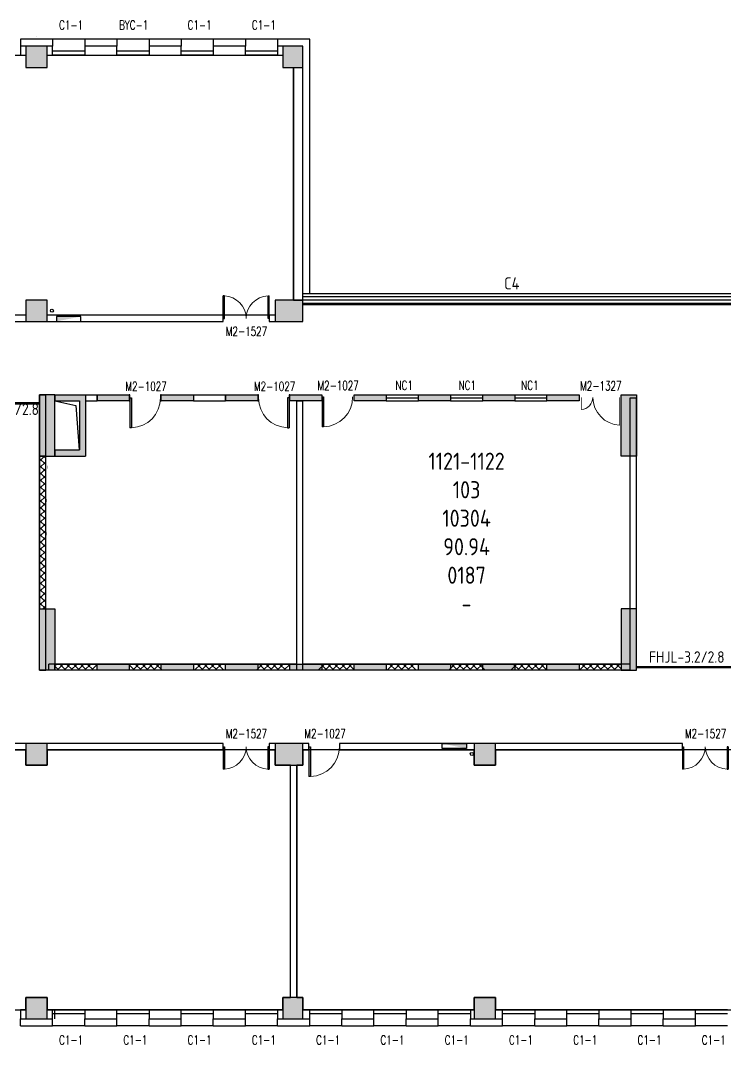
# Model space of a CAD drawing. Extents: x 1616214 to 1692011, y 310267 to 413040.
# Drawn here: x 1650450 to 1673485, y 379567 to 413040 of the extents above; entities that cross this region are included whole.
import ezdxf

# ---------------------------------------------------------------- set-up
doc = ezdxf.new("R2010")
doc.units = 0
doc.header["$LTSCALE"] = 1000
doc.header["$MEASUREMENT"] = 0
for name, color, linetype in [('body', 30, 'Continuous'), ('RM', 4, 'Continuous'), ('RM$', 5, 'Continuous'), ('RM$TXT', 5, 'Continuous'), ('消防', 222, 'Continuous')]:
    doc.layers.add(name, color=color, linetype=linetype)
doc.layers.get('0').freeze()
doc.styles.add('-宋体', font='GBENOR.shx', dxfattribs={"bigfont": 'GBCBIG.shx'})
doc.styles.add('_TCH_WINDOW', font='txt.shx', dxfattribs={"height": 3.5, "bigfont": 'hztxt.shx'})
doc.styles.get("Standard").update_dxf_attribs({"font": 'gbenor.shx', "bigfont": 'gbcbig.shx'})

# ---------------------------------------------------------------- blocks, each defined once
blk = doc.blocks.new('cde')
at = {"layer": '消防'}
blk.add_hatch(color=256, dxfattribs=at).paths.add_polyline_path([(-873427, -271674), (-874227, -271674), (-873427, -271834)])
blk.add_lwpolyline([(-874227, -271674), (-873427, -271674), (-873427, -271834), (-874227, -271834)], close=True, dxfattribs=at)
blk = doc.blocks.new('frr')
at = {"layer": 'body', "style": '_TCH_WINDOW', "width": 0.705882}
blk.add_text('NC1', height=297.5, dxfattribs=at).set_placement((1044505, 455490))
blk = doc.blocks.new('$WINLIB2D$00000004')
for p, q in [((-0.5, 0.5), (0.5, 0.5)), ((-0.5, 0.241), (0.5, 0.241)), ((-0.5, -0.5), (0.5, -0.5))]:
    blk.add_line(p, q)
blk = doc.blocks.new('$DorLib2D$00000002')
for p, q in [((-0.5, 0), (-0.5, 0.4875)), ((-0.475, 0.4875), (-0.5, 0.4875)), ((-0.475, 0), (-0.475, 0.4875)), ((0.475, 0), (0.475, 0.4875)), ((0.475, 0.4875), (0.5, 0.4875)), ((0.5, 0), (0.5, 0.4875)), ((-0.5, 0), (-0.475, 0)), ((0.5, 0), (0.475, 0))]:
    blk.add_line(p, q)
at = {"lineweight": 13}
for centre, start, end in [((-0.4875, 0), 0, 88.53072), ((0.4875, 0), 91.46928, 180)]:
    blk.add_arc(centre, 0.4875, start, end, dxfattribs=at)
blk = doc.blocks.new('$DorLib2D$00000001')
for p, q in [((0.45, 0.975), (0.5, 0.975)), ((0.45, 0), (0.45, 0.975)), ((0.5, 0), (0.5, 0.975)), ((0.5, 0), (0.45, 0))]:
    blk.add_line(p, q)
at = {"lineweight": 13}
blk.add_arc((0.475, 0), 0.975, 91.4693, 180, dxfattribs=at)
blk = doc.blocks.new('$DorLib2D$00000025')
at = {"const_width": 0.02}
for points in [[(0.481, -0.001), (0.481, 0.691)], [(-0.481, 0.001), (-0.481, 0.308)]]:
    blk.add_lwpolyline(points, dxfattribs=at)
at = {"lineweight": 13}
for centre, radius, start, end in [((0.505, -0.002), 0.699, 91.9397, 179.7238), ((-0.501, 0.003), 0.307, 359.7899, 85.7508)]:
    blk.add_arc(centre, radius, start, end, dxfattribs=at)

msp = doc.modelspace()

# ---------------------------------------------------------------- hatches: boundary and pattern name
at = {"layer": 'body'}
for points in [[(1650625, 411503), (1651325, 411503), (1651325, 412203), (1650625, 412203)], [(1659025, 411503), (1659675, 411503), (1659675, 412203), (1659025, 412203)], [(1650625, 403203), (1651325, 403203), (1651325, 403903), (1650625, 403903)], [(1658775, 403203), (1659675, 403203), (1659675, 403903), (1658775, 403903)], [(1651575, 400803), (1651075, 400803), (1651075, 398803), (1651575, 398803)], [(1651575, 400603), (1652375, 400603), (1652575, 400803), (1651575, 400803)], [(1652575, 400803), (1652375, 400603), (1652375, 399003), (1652575, 398803)], [(1652951, 400803), (1654001, 400803), (1654001, 400603), (1652951, 400603)], [(1655051, 400803), (1656101, 400803), (1656101, 400603), (1655051, 400603)], [(1657151, 400803), (1658201, 400803), (1658201, 400603), (1657151, 400603)], [(1659251, 400803), (1660301, 400803), (1660301, 400603), (1659251, 400603)], [(1661351, 400803), (1662401, 400803), (1662401, 400603), (1661351, 400603)], [(1663451, 400803), (1664501, 400803), (1664501, 400603), (1663451, 400603)], [(1665551, 400803), (1666601, 400803), (1666601, 400603), (1665551, 400603)], [(1667651, 400803), (1668701, 400803), (1668701, 400603), (1667651, 400603)], [(1670075, 400803), (1670575, 400803), (1670575, 398803), (1670075, 398803)], [(1651575, 398803), (1652575, 398803), (1652375, 399003), (1651575, 399003)], [(1651575, 391803), (1651075, 391803), (1651075, 393803), (1651575, 393803)], [(1670075, 391803), (1670575, 391803), (1670575, 393803), (1670075, 393803)], [(1652951, 392003), (1654001, 392003), (1654001, 391803), (1652951, 391803)], [(1655051, 392003), (1656101, 392003), (1656101, 391803), (1655051, 391803)], [(1657151, 392003), (1658201, 392003), (1658201, 391803), (1657151, 391803)], [(1659251, 392003), (1660301, 392003), (1660301, 391803), (1659251, 391803)], [(1661351, 392003), (1662401, 392003), (1662401, 391803), (1661351, 391803)], [(1663451, 392003), (1664501, 392003), (1664501, 391803), (1663451, 391803)], [(1665551, 392003), (1666601, 392003), (1666601, 391803), (1665551, 391803)], [(1667651, 392003), (1668701, 392003), (1668701, 391803), (1667651, 391803)], [(1650625, 388703), (1651325, 388703), (1651325, 389403), (1650625, 389403)], [(1658775, 388703), (1659675, 388703), (1659675, 389403), (1658775, 389403)], [(1665275, 388703), (1665975, 388703), (1665975, 389403), (1665275, 389403)], [(1650625, 380403), (1651325, 380403), (1651325, 381103), (1650625, 381103)], [(1659025, 380403), (1659675, 380403), (1659675, 381103), (1659025, 381103)], [(1665275, 380403), (1665975, 380403), (1665975, 381103), (1665275, 381103)]]:
    msp.add_hatch(color=256, dxfattribs=at).paths.add_polyline_path(points)
h = msp.add_hatch(dxfattribs=at)
h.set_pattern_fill('ANSI37', color=256, scale=100, style=0)
h.set_pattern_definition([(45, (1697139.13, 726909.05), (-112.2532, 112.2532), []), (135, (1697139.13, 726909.05), (-112.2532, -112.2532), [])])
h.paths.add_polyline_path([(1651275, 398803), (1651075, 398803), (1651075, 393803), (1651275, 393803)])

# ---------------------------------------------------------------- linework, layer by layer
for p, q in [((1650975, 412428), (1650450, 412428)), ((1650450, 412428), (1650450, 412203)), ((1650975, 412503), (1650975, 412503)), ((1651500, 412428), (1650975, 412428)), ((1651500, 412428), (1651500, 412203)), ((1653600, 412428), (1652550, 412428)), ((1652550, 412428), (1652550, 412203)), ((1653600, 412428), (1653600, 412203)), ((1655700, 412428), (1654650, 412428)), ((1654650, 412428), (1654650, 412203)), ((1655700, 412428), (1655700, 412203)), ((1657800, 412428), (1656750, 412428)), ((1656750, 412428), (1656750, 412203)), ((1657800, 412428), (1657800, 412203)), ((1659900, 412428), (1658850, 412428)), ((1658850, 412428), (1658850, 412203)), ((1659900, 404103), (1659900, 412428)), ((1650625, 412203), (1650450, 412203)), ((1650450, 412203), (1650450, 411903)), ((1651325, 412203), (1650625, 412203)), ((1650625, 412203), (1650625, 411503)), ((1651500, 412203), (1651325, 412203)), ((1651325, 411503), (1651325, 412203)), ((1651500, 411903), (1651500, 412203)), ((1653600, 412203), (1652550, 412203)), ((1652550, 412203), (1652550, 411903)), ((1653600, 411903), (1653600, 412203)), ((1655700, 412203), (1654650, 412203)), ((1654650, 412203), (1654650, 411903)), ((1655700, 411903), (1655700, 412203)), ((1657800, 412203), (1656750, 412203)), ((1656750, 412203), (1656750, 411903)), ((1657800, 411903), (1657800, 412203)), ((1659025, 412203), (1658850, 412203)), ((1658850, 412203), (1658850, 411903)), ((1659675, 412203), (1659025, 412203)), ((1659025, 412203), (1659025, 411503)), ((1659675, 411503), (1659675, 412203)), ((1650450, 411903), (1650625, 411903)), ((1651325, 411903), (1651500, 411903)), ((1652550, 411903), (1653600, 411903)), ((1654650, 411903), (1655700, 411903)), ((1656750, 411903), (1657800, 411903)), ((1658850, 411903), (1659025, 411903)), ((1650625, 411503), (1651325, 411503)), ((1659025, 411503), (1659675, 411503)), ((1659375, 403903), (1659375, 411503)), ((1659675, 403903), (1659675, 411503)), ((1673775, 404103), (1659675, 404103)), ((1651325, 403903), (1650625, 403903)), ((1650625, 403903), (1650625, 403203)), ((1651325, 403203), (1651325, 403903)), ((1659675, 403903), (1658775, 403903)), ((1658775, 403903), (1658775, 403203)), ((1659375, 403903), (1659675, 403903)), ((1673775, 404003), (1659675, 404003)), ((1673775, 403903), (1659675, 403903)), ((1659675, 403203), (1659675, 403903)), ((1659675, 403803), (1674075, 403803)), ((1659675, 403753), (1674075, 403753)), ((1650625, 403403), (1648075, 403403)), ((1657075, 403403), (1651325, 403403)), ((1657075, 403203), (1657075, 403403)), ((1658775, 403403), (1658575, 403403)), ((1658575, 403403), (1658575, 403203)), ((1648075, 403203), (1650625, 403203)), ((1650625, 403203), (1651325, 403203)), ((1651325, 403203), (1657075, 403203)), ((1658575, 403203), (1658775, 403203)), ((1658775, 403203), (1659675, 403203)), ((1651075, 391803), (1651075, 400803)), ((1651075, 400803), (1651275, 400803)), ((1651275, 391803), (1651275, 400803)), ((1651575, 400803), (1652575, 400803)), ((1651575, 400803), (1651575, 400603)), ((1652575, 400803), (1652575, 398803)), ((1652575, 400803), (1652951, 400803)), ((1652951, 400803), (1652951, 400603)), ((1654026, 400803), (1654001, 400803)), ((1654001, 400803), (1654001, 400603)), ((1654026, 400603), (1654026, 400803)), ((1655051, 400803), (1655026, 400803)), ((1655026, 400803), (1655026, 400603)), ((1655051, 400603), (1655051, 400803)), ((1656101, 400803), (1657151, 400803)), ((1656101, 400803), (1656101, 400603)), ((1657151, 400803), (1657151, 400603)), ((1658226, 400803), (1658201, 400803)), ((1658201, 400803), (1658201, 400603)), ((1658226, 400603), (1658226, 400803)), ((1659251, 400803), (1659226, 400803)), ((1659226, 400803), (1659226, 400603)), ((1659251, 400603), (1659251, 400803)), ((1662401, 400803), (1663451, 400803)), ((1662401, 400703), (1663451, 400703)), ((1664501, 400803), (1665551, 400803)), ((1664501, 400703), (1665551, 400703)), ((1666601, 400803), (1667651, 400803)), ((1666601, 400703), (1667651, 400703)), ((1670375, 391803), (1670375, 400703)), ((1670375, 400703), (1670575, 400703)), ((1670575, 391803), (1670575, 400703)), ((1651575, 400603), (1652254, 400455)), ((1651575, 400603), (1652375, 400603)), ((1652254, 400455), (1652369, 399003)), ((1652375, 400603), (1652375, 399003)), ((1652575, 400603), (1652951, 400603)), ((1654001, 400603), (1654026, 400603)), ((1655026, 400603), (1655051, 400603)), ((1656101, 400603), (1657151, 400603)), ((1658201, 400603), (1658226, 400603)), ((1659226, 400603), (1659251, 400603)), ((1659475, 392003), (1659475, 400603)), ((1659475, 400603), (1659675, 400603)), ((1659675, 392003), (1659675, 400603)), ((1662401, 400603), (1663451, 400603)), ((1664501, 400603), (1665551, 400603)), ((1666601, 400603), (1667651, 400603)), ((1651575, 399003), (1652375, 399003)), ((1651575, 399003), (1651575, 398803)), ((1651575, 398803), (1652575, 398803)), ((1659476, 392003), (1651376, 392003)), ((1651376, 391803), (1651376, 392003)), ((1651576, 391956), (1651624, 392003)), ((1651648, 391803), (1651848, 392003)), ((1651932, 391803), (1651732, 392003)), ((1651873, 391803), (1652073, 392003)), ((1652157, 391803), (1651957, 392003)), ((1652097, 391803), (1652297, 392003)), ((1652381, 391803), (1652181, 392003)), ((1652322, 391803), (1652522, 392003)), ((1652606, 391803), (1652406, 392003)), ((1652546, 391803), (1652746, 392003)), ((1652830, 391803), (1652630, 392003)), ((1652771, 391803), (1652971, 392003)), ((1654177, 391803), (1653977, 392003)), ((1654118, 391803), (1654318, 392003)), ((1654402, 391803), (1654202, 392003)), ((1654342, 391803), (1654542, 392003)), ((1654626, 391803), (1654426, 392003)), ((1654567, 391803), (1654767, 392003)), ((1654851, 391803), (1654651, 392003)), ((1654791, 391803), (1654991, 392003)), ((1655075, 391803), (1654875, 392003)), ((1656138, 391803), (1656338, 392003)), ((1656423, 391803), (1656223, 392003)), ((1656363, 391803), (1656563, 392003)), ((1656647, 391803), (1656447, 392003)), ((1656587, 391803), (1656787, 392003)), ((1656872, 391803), (1656672, 392003)), ((1656812, 391803), (1657012, 392003)), ((1657096, 391803), (1656896, 392003)), ((1658159, 391803), (1658359, 392003)), ((1658443, 391803), (1658243, 392003)), ((1658383, 391803), (1658583, 392003)), ((1658668, 391803), (1658468, 392003)), ((1658608, 391803), (1658808, 392003)), ((1658892, 391803), (1658692, 392003)), ((1658832, 391803), (1659032, 392003)), ((1659117, 391803), (1658917, 392003)), ((1659057, 391803), (1659257, 392003)), ((1659475, 392003), (1659675, 392003)), ((1659476, 391803), (1659476, 392003)), ((1670375, 392003), (1659676, 392003)), ((1659676, 391803), (1659676, 392003)), ((1660179, 391803), (1660379, 392003)), ((1660464, 391803), (1660264, 392003)), ((1660404, 391803), (1660604, 392003)), ((1660688, 391803), (1660488, 392003)), ((1660628, 391803), (1660828, 392003)), ((1660913, 391803), (1660713, 392003)), ((1660853, 391803), (1661053, 392003)), ((1661137, 391803), (1660937, 392003)), ((1661078, 391803), (1661278, 392003)), ((1661362, 391803), (1661162, 392003)), ((1662425, 391803), (1662625, 392003)), ((1662709, 391803), (1662509, 392003)), ((1662649, 391803), (1662849, 392003)), ((1662933, 391803), (1662733, 392003)), ((1662874, 391803), (1663074, 392003)), ((1663158, 391803), (1662958, 392003)), ((1663098, 391803), (1663298, 392003)), ((1663382, 391803), (1663182, 392003)), ((1664445, 391803), (1664645, 392003)), ((1664729, 391803), (1664529, 392003)), ((1664670, 391803), (1664870, 392003)), ((1664954, 391803), (1664754, 392003)), ((1664894, 391803), (1665094, 392003)), ((1665178, 391803), (1664978, 392003)), ((1665119, 391803), (1665319, 392003)), ((1665403, 391803), (1665203, 392003)), ((1665343, 391803), (1665543, 392003)), ((1665627, 391803), (1665427, 392003)), ((1666466, 391803), (1666666, 392003)), ((1666750, 391803), (1666550, 392003)), ((1666690, 391803), (1666890, 392003)), ((1666974, 391803), (1666774, 392003)), ((1666915, 391803), (1667115, 392003)), ((1667199, 391803), (1666999, 392003)), ((1667139, 391803), (1667339, 392003)), ((1667423, 391803), (1667223, 392003)), ((1667364, 391803), (1667564, 392003)), ((1667648, 391803), (1667448, 392003)), ((1668711, 391803), (1668911, 392003)), ((1668995, 391803), (1668795, 392003)), ((1668935, 391803), (1669135, 392003)), ((1669219, 391803), (1669019, 392003)), ((1669160, 391803), (1669360, 392003)), ((1669444, 391803), (1669244, 392003)), ((1669384, 391803), (1669584, 392003)), ((1669668, 391803), (1669468, 392003)), ((1669609, 391803), (1669809, 392003)), ((1669893, 391803), (1669693, 392003)), ((1669833, 391803), (1670033, 392003)), ((1670076, 391845), (1669917, 392003)), ((1651075, 391803), (1651275, 391803)), ((1659476, 391803), (1651376, 391803)), ((1651708, 391803), (1651576, 391935)), ((1670375, 391803), (1659676, 391803)), ((1670058, 391803), (1670076, 391822)), ((1670375, 391803), (1670575, 391803)), ((1650625, 389403), (1644125, 389403)), ((1651325, 389403), (1650625, 389403)), ((1650625, 389403), (1650625, 388703)), ((1657074, 389403), (1651325, 389403)), ((1651325, 388703), (1651325, 389403)), ((1657074, 389203), (1657074, 389403)), ((1658775, 389403), (1658574, 389403)), ((1658574, 389403), (1658574, 389203)), ((1659675, 389403), (1658775, 389403)), ((1658775, 389403), (1658775, 388703)), ((1659675, 388703), (1659675, 389403)), ((1659875, 389403), (1659675, 389403)), ((1659875, 389203), (1659875, 389403)), ((1665275, 389403), (1660875, 389403)), ((1660875, 389403), (1660875, 389203)), ((1665975, 389403), (1665275, 389403)), ((1665275, 389403), (1665275, 388703)), ((1672075, 389403), (1665975, 389403)), ((1665975, 388703), (1665975, 389403)), ((1672075, 389203), (1672075, 389403)), ((1644125, 389203), (1650625, 389203)), ((1651325, 389203), (1657074, 389203)), ((1658574, 389203), (1658775, 389203)), ((1659675, 389203), (1659875, 389203)), ((1660875, 389203), (1665275, 389203)), ((1665975, 389203), (1672075, 389203)), ((1650625, 388703), (1651325, 388703)), ((1658775, 388703), (1659675, 388703)), ((1659275, 381103), (1659275, 388703)), ((1659475, 381103), (1659475, 388703)), ((1665275, 388703), (1665975, 388703)), ((1651325, 381103), (1650625, 381103)), ((1650625, 381103), (1650625, 380403)), ((1651325, 380403), (1651325, 381103)), ((1659675, 381103), (1659025, 381103)), ((1659025, 381103), (1659025, 380403)), ((1659675, 380403), (1659675, 381103)), ((1665975, 381103), (1665275, 381103)), ((1665275, 381103), (1665275, 380403)), ((1665975, 380403), (1665975, 381103)), ((1650625, 380703), (1650450, 380703)), ((1650450, 380703), (1650450, 380403)), ((1651500, 380703), (1651325, 380703)), ((1651500, 380403), (1651500, 380703)), ((1651575, 380703), (1651575, 380703)), ((1651575, 380403), (1651575, 380703)), ((1653600, 380703), (1652550, 380703)), ((1652550, 380703), (1652550, 380403)), ((1653600, 380403), (1653600, 380703)), ((1655700, 380703), (1654650, 380703)), ((1654650, 380703), (1654650, 380403)), ((1655700, 380403), (1655700, 380703)), ((1657800, 380703), (1656750, 380703)), ((1656750, 380703), (1656750, 380403)), ((1657800, 380403), (1657800, 380703)), ((1659025, 380703), (1658850, 380703)), ((1658850, 380703), (1658850, 380403)), ((1659900, 380703), (1659675, 380703)), ((1659900, 380403), (1659900, 380703)), ((1662000, 380703), (1660950, 380703)), ((1660950, 380703), (1660950, 380403)), ((1662000, 380403), (1662000, 380703)), ((1664100, 380703), (1663050, 380703)), ((1663050, 380703), (1663050, 380403)), ((1664100, 380403), (1664100, 380703)), ((1665275, 380703), (1665150, 380703)), ((1665150, 380703), (1665150, 380403)), ((1666200, 380703), (1665975, 380703)), ((1666200, 380403), (1666200, 380703)), ((1668300, 380703), (1667250, 380703)), ((1667250, 380703), (1667250, 380403)), ((1668300, 380403), (1668300, 380703)), ((1670400, 380703), (1669350, 380703)), ((1669350, 380703), (1669350, 380403)), ((1670400, 380403), (1670400, 380703)), ((1672500, 380703), (1671450, 380703)), ((1671450, 380703), (1671450, 380403)), ((1672500, 380403), (1672500, 380703)), ((1650450, 380403), (1650625, 380403)), ((1650450, 380178), (1650450, 380403)), ((1650625, 380403), (1651325, 380403)), ((1651325, 380403), (1651500, 380403)), ((1651500, 380178), (1651500, 380403)), ((1651575, 380403), (1651575, 380403)), ((1652550, 380403), (1653600, 380403)), ((1652550, 380178), (1652550, 380403)), ((1653600, 380178), (1653600, 380403)), ((1654650, 380403), (1655700, 380403)), ((1654650, 380178), (1654650, 380403)), ((1655700, 380178), (1655700, 380403)), ((1656750, 380403), (1657800, 380403)), ((1656750, 380178), (1656750, 380403)), ((1657800, 380178), (1657800, 380403)), ((1658850, 380403), (1659025, 380403)), ((1658850, 380178), (1658850, 380403)), ((1659025, 380403), (1659675, 380403)), ((1659675, 380403), (1659900, 380403)), ((1659900, 380178), (1659900, 380403)), ((1660950, 380403), (1662000, 380403)), ((1660950, 380178), (1660950, 380403)), ((1662000, 380178), (1662000, 380403)), ((1663050, 380403), (1664100, 380403)), ((1663050, 380178), (1663050, 380403)), ((1664100, 380178), (1664100, 380403)), ((1665150, 380403), (1665275, 380403)), ((1665150, 380178), (1665150, 380403)), ((1665275, 380403), (1665975, 380403)), ((1665975, 380403), (1666200, 380403)), ((1666200, 380178), (1666200, 380403)), ((1667250, 380403), (1668300, 380403)), ((1667250, 380178), (1667250, 380403)), ((1668300, 380178), (1668300, 380403)), ((1669350, 380403), (1670400, 380403)), ((1669350, 380178), (1669350, 380403)), ((1670400, 380178), (1670400, 380403)), ((1671450, 380403), (1672500, 380403)), ((1671450, 380178), (1671450, 380403)), ((1672500, 380178), (1672500, 380403)), ((1650450, 380178), (1650975, 380178)), ((1650975, 380178), (1651500, 380178)), ((1652550, 380178), (1653600, 380178)), ((1654650, 380178), (1655700, 380178)), ((1656750, 380178), (1657800, 380178)), ((1658850, 380178), (1659375, 380178)), ((1659075, 380178), (1659900, 380178)), ((1660950, 380178), (1662000, 380178)), ((1663050, 380178), (1664100, 380178)), ((1665150, 380178), (1665825, 380178)), ((1665825, 380178), (1666200, 380178)), ((1667250, 380178), (1668300, 380178)), ((1669350, 380178), (1670400, 380178)), ((1671450, 380178), (1672500, 380178))]:
    msp.add_line(p, q, dxfattribs=at)
for points in [[(1651575, 400803), (1651075, 400803), (1651075, 398803), (1651575, 398803)], [(1652951, 400803), (1654001, 400803), (1654001, 400603), (1652951, 400603)], [(1655051, 400803), (1656101, 400803), (1656101, 400603), (1655051, 400603)], [(1657151, 400803), (1658201, 400803), (1658201, 400603), (1657151, 400603)], [(1659251, 400803), (1660301, 400803), (1660301, 400603), (1659251, 400603)], [(1661351, 400803), (1662401, 400803), (1662401, 400603), (1661351, 400603)], [(1663451, 400803), (1664501, 400803), (1664501, 400603), (1663451, 400603)], [(1665551, 400803), (1666601, 400803), (1666601, 400603), (1665551, 400603)], [(1667651, 400803), (1668701, 400803), (1668701, 400603), (1667651, 400603)], [(1670075, 400803), (1670575, 400803), (1670575, 398803), (1670075, 398803)], [(1651275, 398803), (1651075, 398803), (1651075, 393803), (1651275, 393803)], [(1651575, 391803), (1651075, 391803), (1651075, 393803), (1651575, 393803)], [(1670075, 391803), (1670575, 391803), (1670575, 393803), (1670075, 393803)], [(1651576, 392003), (1670076, 392003), (1670076, 391803), (1651576, 391803)], [(1652951, 392003), (1654001, 392003), (1654001, 391803), (1652951, 391803)], [(1655051, 392003), (1656101, 392003), (1656101, 391803), (1655051, 391803)], [(1657151, 392003), (1658201, 392003), (1658201, 391803), (1657151, 391803)], [(1659251, 392003), (1660301, 392003), (1660301, 391803), (1659251, 391803)], [(1661351, 392003), (1662401, 392003), (1662401, 391803), (1661351, 391803)], [(1663451, 392003), (1664501, 392003), (1664501, 391803), (1663451, 391803)], [(1665551, 392003), (1666601, 392003), (1666601, 391803), (1665551, 391803)], [(1667651, 392003), (1668701, 392003), (1668701, 391803), (1667651, 391803)]]:
    msp.add_lwpolyline(points, close=True, dxfattribs=at)
at = {"layer": 'RM'}
for points in [[(1646875, 411903), (1650625, 411903), (1650625, 411503), (1651325, 411503), (1651325, 411903), (1659025, 411903), (1659025, 411503), (1659375, 411503), (1659375, 403903), (1658775, 403903), (1658775, 403403), (1651325, 403403), (1651325, 403903), (1650625, 403903), (1650625, 403403), (1646875, 403403)], [(1659275, 388703), (1658775, 388703), (1658775, 389203), (1651325, 389203), (1651325, 388703), (1650625, 388703), (1650625, 389203), (1642925, 389203), (1642925, 388703), (1642675, 388703), (1642675, 381103), (1642925, 381103), (1642925, 380703), (1650625, 380703), (1650625, 381103), (1651325, 381103), (1651325, 380703), (1659025, 380703), (1659025, 381103), (1659275, 381103)], [(1659675, 388703), (1659475, 388703), (1659475, 381103), (1659675, 381103), (1659675, 380703), (1665275, 380703), (1665275, 381103), (1665975, 381103), (1665975, 380703), (1673775, 380703), (1673775, 389203), (1665975, 389203), (1665975, 388703), (1665275, 388703), (1665275, 389203), (1659675, 389203)]]:
    msp.add_lwpolyline(points, close=True, dxfattribs=at)
at = {"layer": 'RM', "const_width": 1}
msp.add_lwpolyline([(1652575, 400603), (1652575, 398803), (1651325, 398803), (1651275, 393803), (1651575, 393803), (1651576, 392003), (1659476, 392003), (1659475, 400603)], close=True, dxfattribs=at)
at = {"layer": 'RM$', "const_width": 1}
msp.add_lwpolyline([(1659675, 400603), (1659675, 392003), (1670076, 392003), (1670076, 393803), (1670375, 393803), (1670375, 398803), (1670075, 398803), (1670075, 400603)], close=True, dxfattribs=at)
at = {"layer": '消防', "const_width": 80}
for points in [[(1648475, 400526), (1651075, 400526)], [(1670575, 391903), (1673775, 391903)]]:
    msp.add_lwpolyline(points, dxfattribs=at)
at = {"layer": '消防', "linetype": 'Continuous'}
for centre in [(1651475, 403553), (1665197, 389064)]:
    msp.add_circle(centre, 50, dxfattribs=at)

# ---------------------------------------------------------------- block references
at = {"layer": 'body'}
ref = msp.add_blockref('$WINLIB2D$00000004', (1652025, 412166), dxfattribs=dict(at, xscale=1050, yscale=525, zscale=1050, rotation=180))
ref.add_attrib('A', 'C1-1', (1651710, 412742), dxfattribs={"height": 297.5, "style": '_TCH_WINDOW', "width": 0.705882})
ref = msp.add_blockref('$WINLIB2D$00000004', (1654125, 412166), dxfattribs=dict(at, xscale=1050, yscale=525, zscale=1050, rotation=180))
ref.add_attrib('A', 'BYC-1', (1653670, 412742), dxfattribs={"height": 297.5, "style": '_TCH_WINDOW', "width": 0.705882})
ref = msp.add_blockref('$WINLIB2D$00000004', (1656225, 412166), dxfattribs=dict(at, xscale=1050, yscale=525, zscale=1050, rotation=180))
ref.add_attrib('A', 'C1-1', (1655910, 412742), dxfattribs={"height": 297.5, "style": '_TCH_WINDOW', "width": 0.705882})
ref = msp.add_blockref('$WINLIB2D$00000004', (1658325, 412166), dxfattribs=dict(at, xscale=1050, yscale=525, zscale=1050, rotation=180))
ref.add_attrib('A', 'C1-1', (1658010, 412742), dxfattribs={"height": 297.5, "style": '_TCH_WINDOW', "width": 0.705882})
ref = msp.add_blockref('$DorLib2D$00000002', (1657825, 403303), dxfattribs=dict(at, xscale=1500, yscale=1500, zscale=1500))
ref.add_attrib('A', 'M2-1527', (1657160, 402730), dxfattribs={"height": 297.5, "style": '_TCH_WINDOW', "width": 0.705882})
ref = msp.add_blockref('$DorLib2D$00000001', (1654526, 400703), dxfattribs=dict(at, xscale=-1000, yscale=-1000, zscale=-1000, rotation=359.9999999956045))
ref.add_attrib('A', 'M2-1027', (1653879, 400930), dxfattribs={"height": 297.5, "style": '_TCH_WINDOW', "width": 0.705882})
ref = msp.add_blockref('$DorLib2D$00000001', (1658726, 400703), dxfattribs=dict(at, xscale=1000, yscale=-1000, zscale=1000, rotation=359.9999999956045))
ref.add_attrib('A', 'M2-1027', (1658079, 400930), dxfattribs={"height": 297.5, "style": '_TCH_WINDOW', "width": 0.705882})
ref = msp.add_blockref('$DorLib2D$00000001', (1660802, 400734), dxfattribs=dict(at, xscale=1000, yscale=1000, zscale=1000, rotation=179.99999999999))
ref.add_attrib('A', 'M2-1027', (1660154, 400960), dxfattribs={"height": 297.5, "rotation": 360, "style": '_TCH_WINDOW', "width": 0.705882})
for p in [(618198, -54526), (620258, -54526), (622305, -54526)]:
    msp.add_blockref('frr', p, dxfattribs=at)
ref = msp.add_blockref('$DorLib2D$00000025', (1669402, 400721), dxfattribs=dict(at, xscale=-1300, yscale=1300, zscale=-1300, rotation=179.9999999999897))
ref.add_attrib('A', 'M2-1327', (1668737, 400948), dxfattribs={"height": 297.5, "rotation": 360, "style": '_TCH_WINDOW', "width": 0.705882})
ref = msp.add_blockref('$DorLib2D$00000002', (1657824, 389303), dxfattribs=dict(at, xscale=-1500, yscale=1500, zscale=-1500, rotation=180))
ref.add_attrib('A', 'M2-1527', (1657159, 389579), dxfattribs={"height": 297.5, "style": '_TCH_WINDOW', "width": 0.705882})
ref = msp.add_blockref('$DorLib2D$00000001', (1660375, 389303), dxfattribs=dict(at, xscale=1000, yscale=1000, zscale=1000, rotation=180))
ref.add_attrib('A', 'M2-1027', (1659728, 389579), dxfattribs={"height": 297.5, "style": '_TCH_WINDOW', "width": 0.705882})
ref = msp.add_blockref('$DorLib2D$00000002', (1672825, 389303), dxfattribs=dict(at, xscale=-1500, yscale=1500, zscale=-1500, rotation=180))
ref.add_attrib('A', 'M2-1527', (1672160, 389579), dxfattribs={"height": 297.5, "style": '_TCH_WINDOW', "width": 0.705882})
ref = msp.add_blockref('$WINLIB2D$00000004', (1652025, 380441), dxfattribs=dict(at, xscale=-1050, yscale=525, zscale=-1050))
ref.add_attrib('A', 'C1-1', (1651710, 379567), dxfattribs={"height": 297.5, "style": '_TCH_WINDOW', "width": 0.705882})
ref = msp.add_blockref('$WINLIB2D$00000004', (1654125, 380441), dxfattribs=dict(at, xscale=-1050, yscale=525, zscale=-1050))
ref.add_attrib('A', 'C1-1', (1653810, 379567), dxfattribs={"height": 297.5, "style": '_TCH_WINDOW', "width": 0.705882})
ref = msp.add_blockref('$WINLIB2D$00000004', (1656225, 380441), dxfattribs=dict(at, xscale=-1050, yscale=525, zscale=-1050))
ref.add_attrib('A', 'C1-1', (1655910, 379567), dxfattribs={"height": 297.5, "style": '_TCH_WINDOW', "width": 0.705882})
ref = msp.add_blockref('$WINLIB2D$00000004', (1658325, 380441), dxfattribs=dict(at, xscale=-1050, yscale=525, zscale=-1050))
ref.add_attrib('A', 'C1-1', (1658010, 379567), dxfattribs={"height": 297.5, "style": '_TCH_WINDOW', "width": 0.705882})
ref = msp.add_blockref('$WINLIB2D$00000004', (1660425, 380441), dxfattribs=dict(at, xscale=-1050, yscale=525, zscale=-1050))
ref.add_attrib('A', 'C1-1', (1660110, 379567), dxfattribs={"height": 297.5, "style": '_TCH_WINDOW', "width": 0.705882})
ref = msp.add_blockref('$WINLIB2D$00000004', (1662525, 380441), dxfattribs=dict(at, xscale=-1050, yscale=525, zscale=-1050))
ref.add_attrib('A', 'C1-1', (1662210, 379567), dxfattribs={"height": 297.5, "style": '_TCH_WINDOW', "width": 0.705882})
ref = msp.add_blockref('$WINLIB2D$00000004', (1664625, 380441), dxfattribs=dict(at, xscale=-1050, yscale=525, zscale=-1050))
ref.add_attrib('A', 'C1-1', (1664310, 379567), dxfattribs={"height": 297.5, "style": '_TCH_WINDOW', "width": 0.705882})
ref = msp.add_blockref('$WINLIB2D$00000004', (1666725, 380441), dxfattribs=dict(at, xscale=-1050, yscale=525, zscale=-1050))
ref.add_attrib('A', 'C1-1', (1666410, 379567), dxfattribs={"height": 297.5, "style": '_TCH_WINDOW', "width": 0.705882})
ref = msp.add_blockref('$WINLIB2D$00000004', (1668825, 380441), dxfattribs=dict(at, xscale=-1050, yscale=525, zscale=-1050))
ref.add_attrib('A', 'C1-1', (1668510, 379567), dxfattribs={"height": 297.5, "style": '_TCH_WINDOW', "width": 0.705882})
ref = msp.add_blockref('$WINLIB2D$00000004', (1670925, 380441), dxfattribs=dict(at, xscale=-1050, yscale=525, zscale=-1050))
ref.add_attrib('A', 'C1-1', (1670610, 379567), dxfattribs={"height": 297.5, "style": '_TCH_WINDOW', "width": 0.705882})
ref = msp.add_blockref('$WINLIB2D$00000004', (1673025, 380441), dxfattribs=dict(at, xscale=-1050, yscale=525, zscale=-1050))
ref.add_attrib('A', 'C1-1', (1672710, 379567), dxfattribs={"height": 297.5, "style": '_TCH_WINDOW', "width": 0.705882})
at = {"layer": '消防', "xscale": -1}
msp.add_blockref('cde', (778198, 675038), dxfattribs=at)
at = {"layer": '消防'}
msp.add_blockref('cde', (2538451, 661078), dxfattribs=at)

# ---------------------------------------------------------------- texts
at = {"layer": 'body', "style": '-宋体'}
msp.add_text('C4', height=400, dxfattribs=at).set_placement((1666252, 404248))
at = {"layer": 'RM$TXT', "insert": (1665025, 393696), "char_height": 558.8, "attachment_point": 8}
msp.add_mtext('1121-1122^M^J103^M^J10304^M^J90.94^M^J0187^M^J-^M^J', dxfattribs=at)
at = {"layer": '消防', "style": '-宋体'}
for s, p in [('FHJL-2.8/2.8', (1648570, 400144)), ('FHJL-3.2/2.8', (1670987, 392046))]:
    msp.add_text(s, height=375, dxfattribs=at).set_placement(p)

doc.saveas('drawing.dxf')
